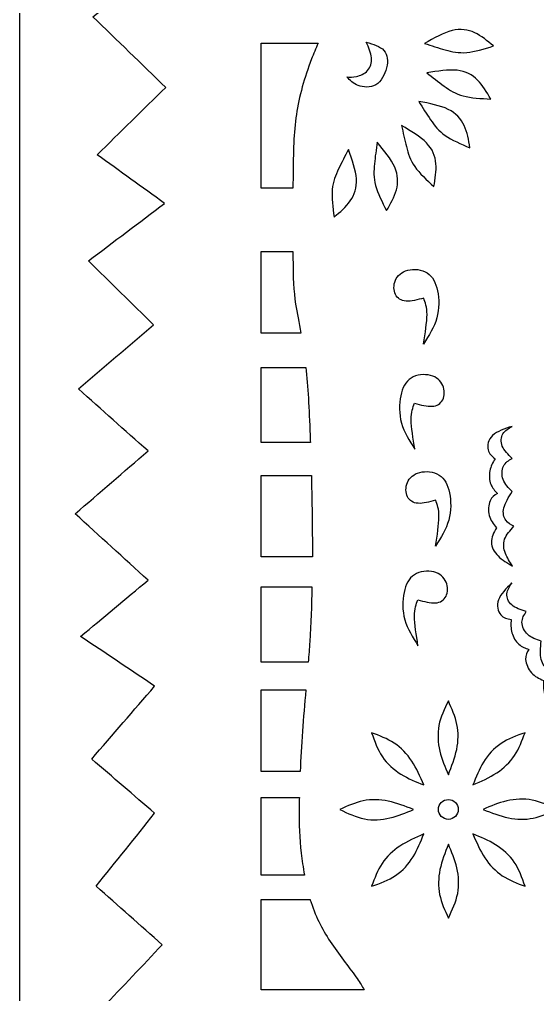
# Model space of a CAD drawing. Header units: millimetres. Extents: x 30 to 570, y 16 to 401.
# Drawn here: x 29.7 to 92.3, y 214.3 to 332.2 of the extents above; entities that cross this region are included whole.
import ezdxf

# ---------------------------------------------------------------- set-up
doc = ezdxf.new("R2010")
doc.units = ezdxf.units.MM
for name, color, linetype in [('Default', 7, 'Continuous'), ('DV1_Layer_1', 7, 'Continuous'), ('Layer_1', 7, 'Continuous')]:
    doc.layers.add(name, color=color, linetype=linetype)

# ---------------------------------------------------------------- blocks, each defined once
blk = doc.blocks.new('SE')
at = {"layer": 'DV1_Layer_1', "color": 7, "linetype": 'Continuous'}
blk.add_circle((81.54, 236.65), 1.2, dxfattribs=at)
for points, knots in [([(300.17, 19.96), (298.13, 20), (296.08, 20.05), (294.36, 20.47), (292.65, 20.89), (291.27, 21.7), (290.4, 22.74), (289.53, 23.79), (289.18, 25.08), (288.82, 26.37), (287.26, 26.33), (284.15, 26.24), (281.21, 28.28), (280.05, 29.42), (278.89, 30.55), (278.05, 31.8), (277.2, 33.05), (276.49, 32.42), (275.06, 31.18), (271.86, 31.53), (270.68, 32.31), (269.5, 33.09), (268.74, 34.47), (267.99, 35.85), (267.05, 34.87), (266.12, 33.89), (264.74, 33.38), (263.36, 32.87), (261.53, 32.83), (260.13, 33.16), (258.73, 33.49), (257.75, 34.21), (257.08, 35.07), (256.41, 35.94), (256.05, 36.97), (255.7, 37.99), (253.83, 37.9), (250.09, 37.72), (244.21, 39.86), (238.87, 42.26), (234.95, 41.91), (233.02, 41.42), (231.08, 40.93), (229.16, 40.13), (227.14, 38.79), (225.11, 37.46), (222.98, 35.59), (220.46, 33.87), (217.95, 32.16), (212.16, 29.04), (208.28, 27.04), (201.96, 24.99), (198.96, 24.34), (195.95, 23.7), (193.1, 23.43), (189.43, 23.5), (185.76, 23.56), (181.26, 23.97), (177.1, 25.28), (172.94, 26.59), (165.28, 31.04), (156.91, 35.5), (153.21, 37.08), (149.52, 38.66), (146.31, 39.59), (143.49, 40.01), (140.66, 40.44), (138.21, 40.35), (135.87, 39.66), (133.54, 38.97), (129.08, 36.39), (124.28, 35.59), (121.98, 35.41), (119.69, 35.23), (117.51, 35.27), (115.66, 35.63), (113.81, 35.99), (112.3, 36.65), (110.79, 37.32), (109.9, 35.81), (108.11, 32.78), (104.55, 31.53), (102.86, 31.24), (101.17, 30.96), (99.57, 31), (98.21, 31.53), (96.85, 32.07), (95.74, 33.09), (94.96, 34.21), (94.18, 35.32), (93.73, 36.52), (93.42, 37.79), (93.11, 39.06), (92.93, 40.39), (92.76, 41.73), (90.17, 40.88), (87.59, 40.04), (84.56, 39.21), (81.54, 38.39), (74.59, 36.79), (69.43, 36.43), (66.6, 36.68), (63.77, 36.92), (60.7, 37.59), (57.41, 38.9), (54.11, 40.22), (50.6, 42.17), (48.24, 45.18), (45.88, 48.18), (43.47, 56.29), (44.81, 61.36), (45.94, 63.41), (47.08, 65.46), (48.68, 67.02), (50.28, 68.57), (47.52, 70.89), (44.76, 73.2), (42, 75.52), (44.45, 78.15), (46.9, 80.77), (49.35, 83.4), (46.77, 85.8), (44.18, 88.21), (41.6, 90.61), (44.14, 93.24), (46.68, 95.87), (49.21, 98.49), (46.63, 101.12), (44.05, 103.75), (41.47, 106.37), (44.14, 109.04), (46.81, 111.71), (49.48, 114.39), (46.68, 116.88), (43.87, 119.37), (41.07, 121.87), (43.34, 124.63), (45.61, 127.39), (47.88, 130.15), (45.12, 132.68), (42.36, 135.22), (39.6, 137.76), (41.96, 140.39), (44.32, 143.01), (46.68, 145.64), (44.01, 148), (41.33, 150.36), (38.66, 152.72), (41.33, 155.3), (44.01, 157.88), (46.68, 160.46), (43.92, 162.87), (41.16, 165.27), (38.4, 167.68), (41.16, 170.39), (43.92, 173.11), (46.68, 175.82), (43.78, 178.09), (40.89, 180.36), (38, 182.63), (40.62, 185.31), (43.25, 187.98), (45.88, 190.65), (43.43, 193.14), (40.98, 195.63), (38.53, 198.13), (41.38, 200.49), (44.23, 202.85), (47.08, 205.21), (44.63, 207.7), (42.18, 210.19), (39.73, 212.69), (42.14, 215.22), (44.54, 217.76), (46.94, 220.3), (44.27, 222.66), (41.6, 225.02), (38.93, 227.38), (41.29, 230.32), (43.65, 233.25), (46.01, 236.19), (43.47, 238.37), (40.93, 240.56), (38.4, 242.74), (40.93, 245.68), (43.47, 248.61), (46.01, 251.55), (43.03, 253.56), (40.04, 255.56), (37.06, 257.56), (39.78, 259.83), (42.49, 262.1), (45.21, 264.37), (42.27, 267.04), (39.33, 269.72), (36.39, 272.39), (39.33, 274.92), (42.27, 277.46), (45.21, 280), (42.4, 282.49), (39.6, 284.99), (36.79, 287.48), (39.82, 290.06), (42.85, 292.64), (45.88, 295.23), (43.25, 297.81), (40.62, 300.39), (38, 302.97), (41.07, 305.29), (44.14, 307.6), (47.21, 309.92), (44.5, 311.88), (41.78, 313.84), (39.06, 315.79), (41.82, 318.51), (44.58, 321.23), (47.35, 323.94), (44.41, 326.79), (41.47, 329.64), (38.53, 332.49), (41.6, 334.8), (44.67, 337.12), (47.75, 339.43), (44.9, 342.24), (42.05, 345.04), (39.2, 347.85), (42, 349.94), (44.81, 352.03), (47.61, 354.13), (44.76, 356.17), (41.91, 358.22), (39.06, 360.27), (41.82, 363.07), (44.58, 365.88), (47.35, 368.68), (44.85, 370.78), (42.36, 372.87), (39.87, 374.96)], [0, 0, 0, 0, 0.011364, 0.011364, 0.011364, 0.022727, 0.022727, 0.022727, 0.034091, 0.034091, 0.034091, 0.045455, 0.056818, 0.056818, 0.056818, 0.068182, 0.068182, 0.068182, 0.079545, 0.090909, 0.090909, 0.090909, 0.102273, 0.102273, 0.102273, 0.113636, 0.113636, 0.113636, 0.125, 0.125, 0.125, 0.136364, 0.136364, 0.136364, 0.147727, 0.147727, 0.147727, 0.159091, 0.170455, 0.181818, 0.193182, 0.193182, 0.193182, 0.204545, 0.204545, 0.204545, 0.215909, 0.215909, 0.215909, 0.227273, 0.238636, 0.25, 0.25, 0.25, 0.261364, 0.261364, 0.261364, 0.272727, 0.272727, 0.272727, 0.284091, 0.295455, 0.295455, 0.295455, 0.306818, 0.306818, 0.306818, 0.318182, 0.318182, 0.318182, 0.329545, 0.340909, 0.340909, 0.340909, 0.352273, 0.352273, 0.352273, 0.363636, 0.363636, 0.363636, 0.375, 0.386364, 0.386364, 0.386364, 0.397727, 0.397727, 0.397727, 0.409091, 0.409091, 0.409091, 0.420455, 0.420455, 0.420455, 0.431818, 0.431818, 0.431818, 0.443182, 0.443182, 0.443182, 0.454545, 0.465909, 0.465909, 0.465909, 0.477273, 0.477273, 0.477273, 0.488636, 0.488636, 0.488636, 0.5, 0.511364, 0.511364, 0.511364, 0.522727, 0.522727, 0.522727, 0.534091, 0.534091, 0.534091, 0.545455, 0.545455, 0.545455, 0.556818, 0.556818, 0.556818, 0.568182, 0.568182, 0.568182, 0.579545, 0.579545, 0.579545, 0.590909, 0.590909, 0.590909, 0.602273, 0.602273, 0.602273, 0.613636, 0.613636, 0.613636, 0.625, 0.625, 0.625, 0.636364, 0.636364, 0.636364, 0.647727, 0.647727, 0.647727, 0.659091, 0.659091, 0.659091, 0.670455, 0.670455, 0.670455, 0.681818, 0.681818, 0.681818, 0.693182, 0.693182, 0.693182, 0.704545, 0.704545, 0.704545, 0.715909, 0.715909, 0.715909, 0.727273, 0.727273, 0.727273, 0.738636, 0.738636, 0.738636, 0.75, 0.75, 0.75, 0.761364, 0.761364, 0.761364, 0.772727, 0.772727, 0.772727, 0.784091, 0.784091, 0.784091, 0.795455, 0.795455, 0.795455, 0.806818, 0.806818, 0.806818, 0.818182, 0.818182, 0.818182, 0.829545, 0.829545, 0.829545, 0.840909, 0.840909, 0.840909, 0.852273, 0.852273, 0.852273, 0.863636, 0.863636, 0.863636, 0.875, 0.875, 0.875, 0.886364, 0.886364, 0.886364, 0.897727, 0.897727, 0.897727, 0.909091, 0.909091, 0.909091, 0.920455, 0.920455, 0.920455, 0.931818, 0.931818, 0.931818, 0.943182, 0.943182, 0.943182, 0.954545, 0.954545, 0.954545, 0.965909, 0.965909, 0.965909, 0.977273, 0.977273, 0.977273, 1, 1, 1, 1]), ([(78.65, 329.26), (79.81, 329.91), (80.97, 330.56), (81.99, 330.82), (83.02, 331.07), (83.91, 330.93), (84.73, 330.55), (85.54, 330.18), (86.27, 329.56), (87.01, 328.95), (85.87, 328.6), (84.73, 328.24), (82.79, 328.08), (81.99, 328.26), (81.16, 328.48), (80.34, 328.71), (79.5, 328.98), (78.65, 329.26)], [0, 0, 0, 0, 0.142857, 0.142857, 0.142857, 0.285714, 0.285714, 0.285714, 0.428571, 0.428571, 0.428571, 0.571429, 0.571429, 0.714286, 0.714286, 0.714286, 1, 1, 1, 1]), ([(62.74, 311.78), (62.74, 311.78), (58.88, 311.78), (58.88, 311.78), (58.88, 329.28), (58.88, 329.28), (65.78, 329.28), (65.78, 329.28)], [0, 0, 0, 0, 0.25, 0.25, 0.5, 0.5, 1, 1, 1, 1]), ([(65.78, 329.28), (65.5, 328.65), (65.24, 328.01), (64.99, 327.38), (64.11, 325.09), (63.49, 322.88), (63.16, 320.66), (62.83, 318.44), (62.78, 316.21), (62.75, 313.11), (62.75, 312.68), (62.74, 312.24), (62.74, 311.78)], [0, 0, 0, 0, 0.2, 0.2, 0.2, 0.4, 0.4, 0.4, 0.6, 0.6, 0.6, 1, 1, 1, 1]), ([(71.61, 329.41), (71.9, 328.76), (72.19, 328.12), (72.24, 327.52), (72.3, 326.92), (72.12, 326.37), (71.41, 325.59), (70.88, 325.37), (70.43, 325.27), (69.99, 325.17), (69.63, 325.19), (69.28, 325.21), (69.65, 324.81), (70.03, 324.41), (71.25, 323.94), (72.1, 323.88), (73.41, 324.65), (73.87, 325.5), (74.27, 327.12), (74.21, 327.9), (73.75, 328.41), (73.3, 328.92), (72.45, 329.16), (71.61, 329.41)], [0, 0, 0, 0, 0.1, 0.1, 0.1, 0.2, 0.2, 0.3, 0.3, 0.3, 0.4, 0.4, 0.4, 0.5, 0.5, 0.6, 0.6, 0.7, 0.7, 0.8, 0.8, 0.8, 1, 1, 1, 1]), ([(78.93, 325.69), (80.24, 325.91), (81.55, 326.13), (82.6, 326.02), (83.65, 325.91), (84.44, 325.46), (85.08, 324.83), (85.71, 324.2), (86.19, 323.37), (86.67, 322.54), (85.48, 322.6), (84.29, 322.66), (83.35, 322.91), (82.41, 323.16), (81.72, 323.61), (81.02, 324.1), (80.33, 324.6), (79.63, 325.15), (78.93, 325.69)], [0, 0, 0, 0, 0.142857, 0.142857, 0.142857, 0.285714, 0.285714, 0.285714, 0.428571, 0.428571, 0.428571, 0.571429, 0.571429, 0.571429, 0.714286, 0.714286, 0.714286, 1, 1, 1, 1]), ([(77.96, 322.25), (79.27, 322), (80.58, 321.76), (81.53, 321.29), (82.48, 320.83), (83.07, 320.15), (83.45, 319.33), (83.83, 318.52), (84, 317.58), (84.16, 316.64), (83.07, 317.1), (81.97, 317.56), (81.17, 318.12), (80.37, 318.68), (79.87, 319.33), (79.39, 320.04), (78.91, 320.74), (78.43, 321.49), (77.96, 322.25)], [0, 0, 0, 0, 0.142857, 0.142857, 0.142857, 0.285714, 0.285714, 0.285714, 0.428571, 0.428571, 0.428571, 0.571429, 0.571429, 0.571429, 0.714286, 0.714286, 0.714286, 1, 1, 1, 1]), ([(75.88, 319.34), (77.02, 318.66), (78.17, 317.99), (78.9, 317.23), (79.64, 316.46), (79.96, 315.62), (80.04, 314.72), (80.12, 313.83), (79.95, 312.89), (79.79, 311.95), (78.92, 312.76), (78.04, 313.57), (77.48, 314.36), (76.93, 315.16), (76.68, 315.95), (76.47, 316.78), (76.25, 317.6), (76.07, 318.47), (75.88, 319.34)], [0, 0, 0, 0, 0.142857, 0.142857, 0.142857, 0.285714, 0.285714, 0.285714, 0.428571, 0.428571, 0.428571, 0.571429, 0.571429, 0.571429, 0.714286, 0.714286, 0.714286, 1, 1, 1, 1]), ([(72.93, 317.32), (73.77, 316.29), (74.62, 315.27), (75.05, 314.3), (75.48, 313.33), (75.49, 312.43), (75.26, 311.56), (75.03, 310.69), (74.55, 309.87), (74.07, 309.04), (73.53, 310.1), (72.99, 311.15), (72.73, 312.09), (72.48, 313.03), (72.52, 313.86), (72.6, 314.71), (72.68, 315.56), (72.81, 316.44), (72.93, 317.32)], [0, 0, 0, 0, 0.142857, 0.142857, 0.142857, 0.285714, 0.285714, 0.285714, 0.428571, 0.428571, 0.428571, 0.571429, 0.571429, 0.571429, 0.714286, 0.714286, 0.714286, 1, 1, 1, 1]), ([(69.46, 316.43), (69.9, 315.18), (70.35, 313.92), (70.42, 312.87), (70.49, 311.81), (70.2, 310.96), (69.68, 310.22), (69.17, 309.49), (68.44, 308.87), (67.71, 308.26), (67.56, 309.44), (67.41, 310.62), (67.49, 311.59), (67.58, 312.56), (67.9, 313.32), (68.26, 314.09), (68.63, 314.86), (69.05, 315.65), (69.46, 316.43)], [0, 0, 0, 0, 0.142857, 0.142857, 0.142857, 0.285714, 0.285714, 0.285714, 0.428571, 0.428571, 0.428571, 0.571429, 0.571429, 0.571429, 0.714286, 0.714286, 0.714286, 1, 1, 1, 1]), ([(63.71, 294.22), (63.71, 294.22), (58.88, 294.22), (58.88, 294.22), (58.88, 304.09), (58.88, 304.09), (62.74, 304.09), (62.74, 304.09)], [0, 0, 0, 0, 0.25, 0.25, 0.5, 0.5, 1, 1, 1, 1]), ([(62.74, 304.09), (62.74, 303.86), (62.74, 303.64), (62.74, 303.42), (62.76, 300.78), (62.81, 299.44), (63.07, 297.72), (63.23, 296.69), (63.47, 295.53), (63.71, 294.22)], [0, 0, 0, 0, 0.25, 0.25, 0.25, 0.5, 0.5, 0.5, 1, 1, 1, 1]), ([(78.54, 292.92), (79.18, 293.94), (79.83, 294.96), (80.14, 296.07), (80.45, 297.18), (80.43, 298.38), (80.23, 299.36), (80.03, 300.34), (79.65, 301.09), (78.98, 301.51), (78.32, 301.94), (77.36, 302.03), (76.63, 301.84), (75.89, 301.65), (75.38, 301.18), (75.14, 300.62), (74.89, 300.05), (74.92, 299.38), (75.15, 298.9), (75.38, 298.43), (75.83, 298.14), (76.43, 298.1), (77.04, 298.06), (77.8, 298.27), (78.56, 298.47), (78.76, 297.94), (78.96, 297.4), (78.96, 296.48), (78.95, 295.55), (78.75, 294.23), (78.54, 292.92)], [0, 0, 0, 0, 0.090909, 0.090909, 0.090909, 0.181818, 0.181818, 0.181818, 0.272727, 0.272727, 0.272727, 0.363636, 0.363636, 0.363636, 0.454545, 0.454545, 0.454545, 0.545455, 0.545455, 0.545455, 0.636364, 0.636364, 0.636364, 0.727273, 0.727273, 0.727273, 0.818182, 0.818182, 0.818182, 1, 1, 1, 1]), ([(64.85, 281.03), (64.85, 281.03), (58.88, 281.03), (58.88, 281.03), (58.88, 290.09), (58.88, 290.09), (64.31, 290.09), (64.31, 290.09)], [0, 0, 0, 0, 0.25, 0.25, 0.5, 0.5, 1, 1, 1, 1]), ([(64.31, 290.09), (64.55, 287.81), (64.7, 285.15), (64.82, 281.88), (64.83, 281.6), (64.84, 281.31), (64.85, 281.03)], [0, 0, 0, 0, 0.333333, 0.333333, 0.333333, 1, 1, 1, 1]), ([(77.47, 280.21), (76.83, 281.23), (76.18, 282.25), (75.87, 283.36), (75.56, 284.47), (75.58, 285.67), (75.78, 286.65), (75.98, 287.62), (76.36, 288.38), (77.03, 288.8), (77.69, 289.22), (78.65, 289.31), (79.38, 289.12), (80.12, 288.94), (80.63, 288.47), (80.87, 287.9), (81.12, 287.34), (81.09, 286.67), (80.86, 286.19), (80.63, 285.71), (80.18, 285.43), (79.58, 285.39), (78.97, 285.35), (78.21, 285.55), (77.45, 285.76), (77.25, 285.23), (77.05, 284.69), (77.05, 283.77), (77.06, 282.84), (77.26, 281.52), (77.47, 280.21)], [0, 0, 0, 0, 0.090909, 0.090909, 0.090909, 0.181818, 0.181818, 0.181818, 0.272727, 0.272727, 0.272727, 0.363636, 0.363636, 0.363636, 0.454545, 0.454545, 0.454545, 0.545455, 0.545455, 0.545455, 0.636364, 0.636364, 0.636364, 0.727273, 0.727273, 0.727273, 0.818182, 0.818182, 0.818182, 1, 1, 1, 1]), ([(89.26, 282.96), (88.83, 282.71), (88.4, 282.47), (88.15, 282.07), (87.91, 281.66), (87.85, 281.1), (88.06, 280.58), (88.28, 280.06), (88.77, 279.57), (89.26, 279.09), (88.85, 278.84), (88.44, 278.6), (88.22, 278.15), (88, 277.71), (87.96, 277.06), (88.17, 276.52), (88.37, 275.97), (88.82, 275.53), (89.26, 275.08), (88.83, 274.39), (88.4, 273.7), (88.25, 273.1), (88.1, 272.49), (88.24, 271.96), (88.49, 271.61), (88.74, 271.25), (89.11, 271.07), (89.48, 270.89), (89.01, 270.38), (88.55, 269.86), (88.35, 269.31), (88.16, 268.75), (88.23, 268.16), (88.44, 267.61), (88.65, 267.07), (88.98, 266.57), (89.32, 266.08), (88.68, 266.44), (88.04, 266.81), (87.56, 267.29), (87.08, 267.77), (86.76, 268.35), (86.75, 268.94), (86.74, 269.53), (87.04, 270.12), (87.35, 270.71), (86.99, 271.16), (86.64, 271.61), (86.48, 272.19), (86.33, 272.78), (86.39, 273.49), (86.78, 274.42), (87.13, 274.64), (87.47, 274.86), (87.17, 275.18), (86.86, 275.49), (86.68, 275.96), (86.5, 276.43), (86.45, 277.05), (86.56, 277.59), (86.66, 278.13), (86.93, 278.59), (87.19, 279.05), (86.82, 279.34), (86.45, 279.63), (86.34, 280.14), (86.22, 280.64), (86.37, 281.36), (86.9, 281.87), (87.43, 282.37), (88.35, 282.66), (89.26, 282.96)], [0, 0, 0, 0, 0.04, 0.04, 0.04, 0.08, 0.08, 0.08, 0.12, 0.12, 0.12, 0.16, 0.16, 0.16, 0.2, 0.2, 0.2, 0.24, 0.24, 0.24, 0.28, 0.28, 0.28, 0.32, 0.32, 0.32, 0.36, 0.36, 0.36, 0.4, 0.4, 0.4, 0.44, 0.44, 0.44, 0.48, 0.48, 0.48, 0.52, 0.52, 0.52, 0.56, 0.56, 0.56, 0.6, 0.6, 0.6, 0.64, 0.64, 0.64, 0.68, 0.68, 0.72, 0.72, 0.72, 0.76, 0.76, 0.76, 0.8, 0.8, 0.8, 0.84, 0.84, 0.84, 0.88, 0.88, 0.88, 0.92, 0.92, 0.92, 1, 1, 1, 1]), ([(65.09, 267.17), (65.09, 267.17), (58.88, 267.17), (58.88, 267.17), (58.88, 277.03), (58.88, 277.03), (64.97, 277.03), (64.97, 277.03)], [0, 0, 0, 0, 0.25, 0.25, 0.5, 0.5, 1, 1, 1, 1]), ([(64.97, 277.03), (65.04, 274.35), (65.08, 271.53), (65.09, 268.88), (65.09, 268.3), (65.09, 267.73), (65.09, 267.17)], [0, 0, 0, 0, 0.333333, 0.333333, 0.333333, 1, 1, 1, 1]), ([(79.99, 268.48), (80.63, 269.5), (81.28, 270.52), (81.59, 271.63), (81.9, 272.74), (81.87, 273.94), (81.68, 274.92), (81.48, 275.9), (81.1, 276.65), (80.43, 277.07), (79.76, 277.5), (78.81, 277.58), (78.08, 277.4), (77.34, 277.21), (76.83, 276.74), (76.59, 276.17), (76.34, 275.61), (76.37, 274.94), (76.6, 274.46), (76.83, 273.99), (77.28, 273.7), (77.88, 273.66), (78.48, 273.62), (79.25, 273.82), (80.01, 274.03), (80.21, 273.5), (80.41, 272.96), (80.41, 272.04), (80.4, 271.11), (80.2, 269.79), (79.99, 268.48)], [0, 0, 0, 0, 0.090909, 0.090909, 0.090909, 0.181818, 0.181818, 0.181818, 0.272727, 0.272727, 0.272727, 0.363636, 0.363636, 0.363636, 0.454545, 0.454545, 0.454545, 0.545455, 0.545455, 0.545455, 0.636364, 0.636364, 0.636364, 0.727273, 0.727273, 0.727273, 0.818182, 0.818182, 0.818182, 1, 1, 1, 1]), ([(77.87, 256.44), (77.23, 257.46), (76.58, 258.48), (76.27, 259.59), (75.96, 260.7), (75.98, 261.9), (76.18, 262.88), (76.38, 263.86), (76.76, 264.61), (77.43, 265.03), (78.09, 265.46), (79.05, 265.55), (79.78, 265.36), (80.52, 265.17), (81.03, 264.7), (81.27, 264.13), (81.52, 263.57), (81.49, 262.9), (81.26, 262.42), (81.03, 261.95), (80.58, 261.66), (79.98, 261.62), (79.37, 261.58), (78.61, 261.79), (77.85, 261.99), (77.65, 261.46), (77.45, 260.92), (77.45, 260), (77.46, 259.07), (77.66, 257.75), (77.87, 256.44)], [0, 0, 0, 0, 0.090909, 0.090909, 0.090909, 0.181818, 0.181818, 0.181818, 0.272727, 0.272727, 0.272727, 0.363636, 0.363636, 0.363636, 0.454545, 0.454545, 0.454545, 0.545455, 0.545455, 0.545455, 0.636364, 0.636364, 0.636364, 0.727273, 0.727273, 0.727273, 0.818182, 0.818182, 0.818182, 1, 1, 1, 1]), ([(64.59, 254.44), (64.59, 254.44), (58.88, 254.44), (58.88, 254.44), (58.88, 263.57), (58.88, 263.57), (65.04, 263.57), (65.04, 263.57)], [0, 0, 0, 0, 0.25, 0.25, 0.5, 0.5, 1, 1, 1, 1]), ([(65.04, 263.57), (65, 261.28), (64.91, 259.1), (64.77, 256.94), (64.72, 256.1), (64.66, 255.27), (64.59, 254.44)], [0, 0, 0, 0, 0.333333, 0.333333, 0.333333, 1, 1, 1, 1]), ([(89.22, 264.03), (88.95, 263.62), (88.67, 263.2), (88.59, 262.26), (88.79, 261.74), (89.65, 261), (90.31, 260.79), (90.96, 260.57), (90.71, 260.17), (90.45, 259.77), (90.45, 259.27), (90.46, 258.78), (90.72, 258.18), (91.15, 257.79), (91.58, 257.39), (92.18, 257.2), (92.77, 257), (92.7, 256.19), (92.63, 255.38), (92.91, 254.17), (93.27, 253.76), (93.66, 253.56), (94.04, 253.35), (94.45, 253.36), (94.86, 253.36), (94.67, 252.69), (94.49, 252.02), (94.57, 251.44), (94.65, 250.86), (94.98, 250.36), (95.41, 249.97), (95.84, 249.57), (96.37, 249.28), (96.89, 248.99), (96.15, 249.03), (95.41, 249.07), (94.77, 249.28), (94.13, 249.49), (93.58, 249.86), (93.31, 250.39), (93.03, 250.91), (93.04, 251.58), (93.04, 252.24), (92.52, 252.48), (92, 252.72), (91.6, 253.17), (91.2, 253.62), (90.93, 254.28), (90.89, 254.79), (90.86, 255.3), (91.07, 255.65), (91.28, 256), (90.86, 256.14), (90.45, 256.29), (90.07, 256.62), (89.7, 256.96), (89.37, 257.49), (89.23, 258.02), (89.08, 258.55), (89.11, 259.08), (89.14, 259.61), (88.68, 259.7), (88.21, 259.8), (87.88, 260.19), (87.55, 260.59), (87.35, 261.3), (87.6, 261.99), (87.84, 262.68), (88.53, 263.36), (89.22, 264.03)], [0, 0, 0, 0, 0.04, 0.04, 0.08, 0.08, 0.12, 0.12, 0.12, 0.16, 0.16, 0.16, 0.2, 0.2, 0.2, 0.24, 0.24, 0.24, 0.28, 0.28, 0.32, 0.32, 0.32, 0.36, 0.36, 0.36, 0.4, 0.4, 0.4, 0.44, 0.44, 0.44, 0.48, 0.48, 0.48, 0.52, 0.52, 0.52, 0.56, 0.56, 0.56, 0.6, 0.6, 0.6, 0.64, 0.64, 0.64, 0.68, 0.68, 0.68, 0.72, 0.72, 0.72, 0.76, 0.76, 0.76, 0.8, 0.8, 0.8, 0.84, 0.84, 0.84, 0.88, 0.88, 0.88, 0.92, 0.92, 0.92, 1, 1, 1, 1]), ([(63.62, 241.24), (63.62, 241.24), (58.88, 241.24), (58.88, 241.24), (58.88, 251.11), (58.88, 251.11), (64.31, 251.11), (64.31, 251.11)], [0, 0, 0, 0, 0.25, 0.25, 0.5, 0.5, 1, 1, 1, 1]), ([(64.31, 251.11), (64.16, 249.4), (64.01, 247.72), (63.89, 246.1), (63.77, 244.4), (63.68, 242.76), (63.62, 241.24)], [0, 0, 0, 0, 0.333333, 0.333333, 0.333333, 1, 1, 1, 1]), ([(81.54, 240.84), (81.14, 241.78), (80.34, 243.64), (80.21, 245.78), (80.6, 247.82), (81.07, 248.8), (81.54, 249.77), (81.96, 248.84), (82.38, 247.91), (82.58, 246.93), (82.78, 245.95), (82.76, 244.93), (82.55, 243.91), (82.34, 242.89), (81.94, 241.87), (81.54, 240.84)], [0, 0, 0, 0, 0.142857, 0.285714, 0.285714, 0.428571, 0.428571, 0.428571, 0.571429, 0.571429, 0.571429, 0.714286, 0.714286, 0.714286, 1, 1, 1, 1]), ([(78.57, 239.61), (77.63, 239.99), (76.68, 240.37), (75.81, 240.91), (74.94, 241.45), (74.14, 242.16), (73.56, 243.02), (72.98, 243.89), (72.62, 244.91), (72.26, 245.93), (73.21, 245.57), (74.17, 245.21), (75, 244.66), (75.84, 244.11), (76.54, 243.37), (77.12, 242.5), (77.69, 241.62), (78.13, 240.62), (78.57, 239.61)], [0, 0, 0, 0, 0.142857, 0.142857, 0.142857, 0.285714, 0.285714, 0.285714, 0.428571, 0.428571, 0.428571, 0.571429, 0.571429, 0.571429, 0.714286, 0.714286, 0.714286, 1, 1, 1, 1]), ([(84.51, 239.61), (84.88, 240.56), (85.26, 241.5), (85.8, 242.37), (86.34, 243.24), (87.05, 244.04), (87.92, 244.63), (88.78, 245.21), (89.8, 245.57), (90.82, 245.93), (90.46, 244.97), (90.1, 244.01), (89.55, 243.18), (89, 242.35), (88.26, 241.64), (87.39, 241.07), (86.52, 240.49), (85.51, 240.05), (84.51, 239.61)], [0, 0, 0, 0, 0.142857, 0.142857, 0.142857, 0.285714, 0.285714, 0.285714, 0.428571, 0.428571, 0.428571, 0.571429, 0.571429, 0.571429, 0.714286, 0.714286, 0.714286, 1, 1, 1, 1]), ([(64.13, 228.72), (64.13, 228.72), (58.88, 228.72), (58.88, 228.72), (58.88, 238.11), (58.88, 238.11), (63.52, 238.11), (63.52, 238.11)], [0, 0, 0, 0, 0.25, 0.25, 0.5, 0.5, 1, 1, 1, 1]), ([(63.52, 238.11), (63.51, 237.75), (63.51, 237.4), (63.5, 237.07), (63.47, 234.71), (63.53, 233.22), (63.74, 231.36), (63.84, 230.53), (63.96, 229.63), (64.13, 228.72)], [0, 0, 0, 0, 0.25, 0.25, 0.25, 0.5, 0.5, 0.5, 1, 1, 1, 1]), ([(77.34, 236.64), (76.41, 236.25), (74.54, 235.45), (72.41, 235.31), (70.37, 235.71), (69.39, 236.18), (68.41, 236.64), (69.34, 237.07), (70.28, 237.49), (71.25, 237.69), (72.23, 237.89), (73.25, 237.87), (74.27, 237.66), (75.3, 237.44), (76.32, 237.04), (77.34, 236.64)], [0, 0, 0, 0, 0.142857, 0.285714, 0.285714, 0.428571, 0.428571, 0.428571, 0.571429, 0.571429, 0.571429, 0.714286, 0.714286, 0.714286, 1, 1, 1, 1]), ([(85.74, 236.65), (86.67, 237.05), (88.54, 237.85), (90.67, 237.98), (92.71, 237.58), (93.69, 237.11), (94.67, 236.65), (93.73, 236.22), (92.8, 235.8), (91.82, 235.6), (90.85, 235.4), (89.82, 235.42), (88.8, 235.64), (87.78, 235.85), (86.76, 236.25), (85.74, 236.65)], [0, 0, 0, 0, 0.142857, 0.285714, 0.285714, 0.428571, 0.428571, 0.428571, 0.571429, 0.571429, 0.571429, 0.714286, 0.714286, 0.714286, 1, 1, 1, 1]), ([(78.57, 233.68), (78.19, 232.73), (77.82, 231.79), (77.27, 230.92), (76.73, 230.05), (76.03, 229.25), (75.16, 228.67), (74.3, 228.08), (73.28, 227.72), (72.26, 227.36), (72.62, 228.32), (72.98, 229.28), (73.53, 230.11), (74.08, 230.94), (74.82, 231.65), (75.69, 232.22), (76.56, 232.8), (77.56, 233.24), (78.57, 233.68)], [0, 0, 0, 0, 0.142857, 0.142857, 0.142857, 0.285714, 0.285714, 0.285714, 0.428571, 0.428571, 0.428571, 0.571429, 0.571429, 0.571429, 0.714286, 0.714286, 0.714286, 1, 1, 1, 1]), ([(84.51, 233.68), (85.45, 233.3), (86.39, 232.92), (87.26, 232.38), (88.14, 231.84), (88.94, 231.13), (89.52, 230.27), (90.1, 229.41), (90.46, 228.38), (90.82, 227.36), (89.86, 227.72), (88.91, 228.09), (88.07, 228.64), (87.24, 229.18), (86.53, 229.92), (85.96, 230.79), (85.39, 231.67), (84.95, 232.67), (84.51, 233.68)], [0, 0, 0, 0, 0.142857, 0.142857, 0.142857, 0.285714, 0.285714, 0.285714, 0.428571, 0.428571, 0.428571, 0.571429, 0.571429, 0.571429, 0.714286, 0.714286, 0.714286, 1, 1, 1, 1]), ([(81.54, 232.45), (81.94, 231.51), (82.74, 229.65), (82.87, 227.52), (82.47, 225.47), (82.01, 224.49), (81.54, 223.52), (81.12, 224.45), (80.69, 225.38), (80.49, 226.36), (80.29, 227.34), (80.32, 228.36), (80.53, 229.38), (80.74, 230.4), (81.14, 231.43), (81.54, 232.45)], [0, 0, 0, 0, 0.142857, 0.285714, 0.285714, 0.428571, 0.428571, 0.428571, 0.571429, 0.571429, 0.571429, 0.714286, 0.714286, 0.714286, 1, 1, 1, 1]), ([(71.35, 214.85), (71.35, 214.85), (58.88, 214.85), (58.88, 214.85), (58.88, 225.78), (58.88, 225.78), (64.82, 225.78), (64.82, 225.78)], [0, 0, 0, 0, 0.25, 0.25, 0.5, 0.5, 1, 1, 1, 1]), ([(64.82, 225.78), (64.85, 225.66), (64.89, 225.53), (64.93, 225.41), (65.55, 223.52), (66.4, 221.94), (67.44, 220.4), (68.47, 218.86), (69.69, 217.35), (70.51, 216.19), (70.85, 215.7), (71.13, 215.27), (71.35, 214.85)], [0, 0, 0, 0, 0.2, 0.2, 0.2, 0.4, 0.4, 0.4, 0.6, 0.6, 0.6, 1, 1, 1, 1])]:
    blk.add_open_spline(points, degree=3, knots=knots, dxfattribs=at)
at = {"layer": 'Layer_1', "color": 7, "linetype": 'Continuous'}
blk.add_line((29.66, 386.82), (29.66, 15.55), dxfattribs=at)

msp = doc.modelspace()

# ---------------------------------------------------------------- block references
at = {"layer": 'Default'}
msp.add_blockref('SE', (0, 0), dxfattribs=at)

doc.saveas('drawing.dxf')
